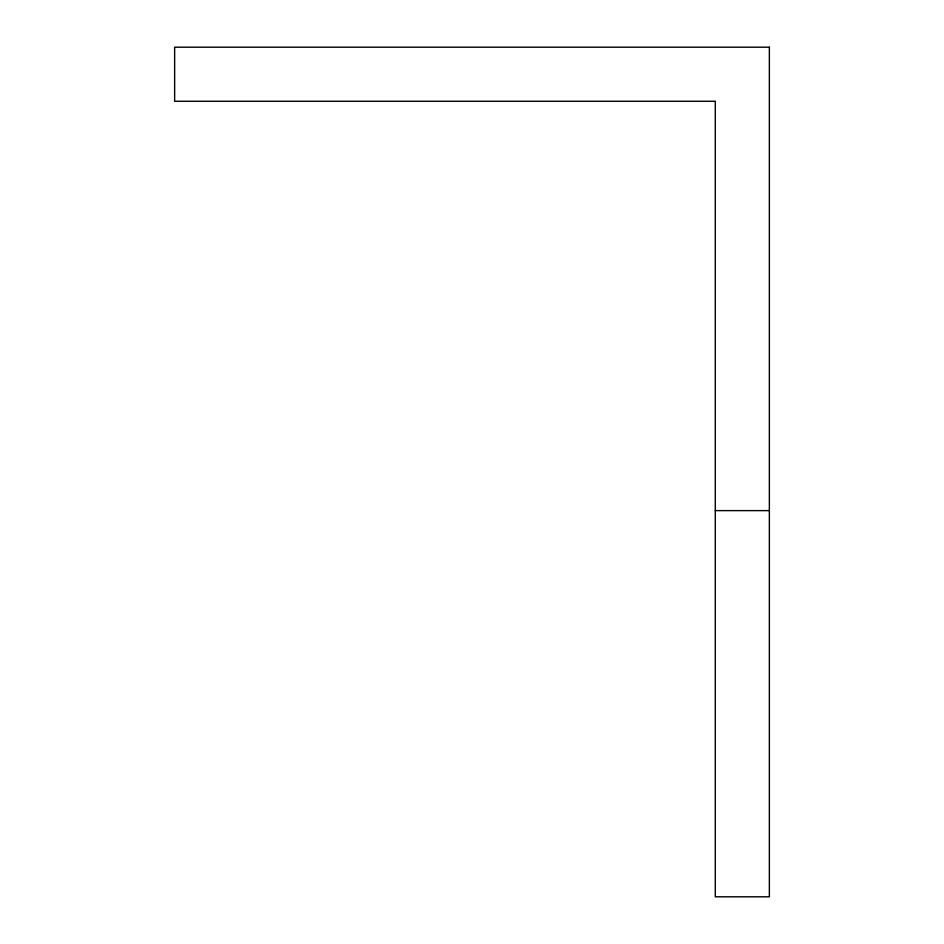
<?xml version="1.0" encoding="UTF-8"?>
<svg xmlns="http://www.w3.org/2000/svg" width="944" height="944" viewBox="0 0 944 944"><rect width="100%" height="100%" fill="white"/><g stroke="black" fill="none" stroke-linecap="round" stroke-linejoin="round"><path stroke-width="1.42" d="M715.292 510.621L769.36 510.621M769.36 47.2L174.64 47.2L174.64 101.268L715.292 101.268L715.292 896.8L769.36 896.8L769.36 47.2"/></g></svg>
